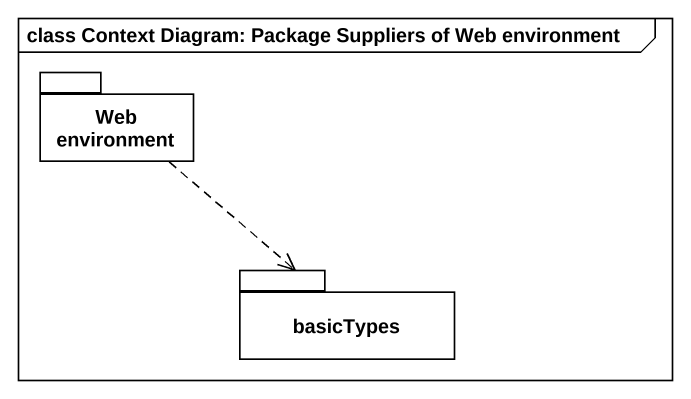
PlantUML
@startuml
mainframe class Context Diagram: Package Suppliers of Web environment
package "Web environment" as Web_environment {
}
package basicTypes {
}
Web_environment ..> basicTypes
@enduml
